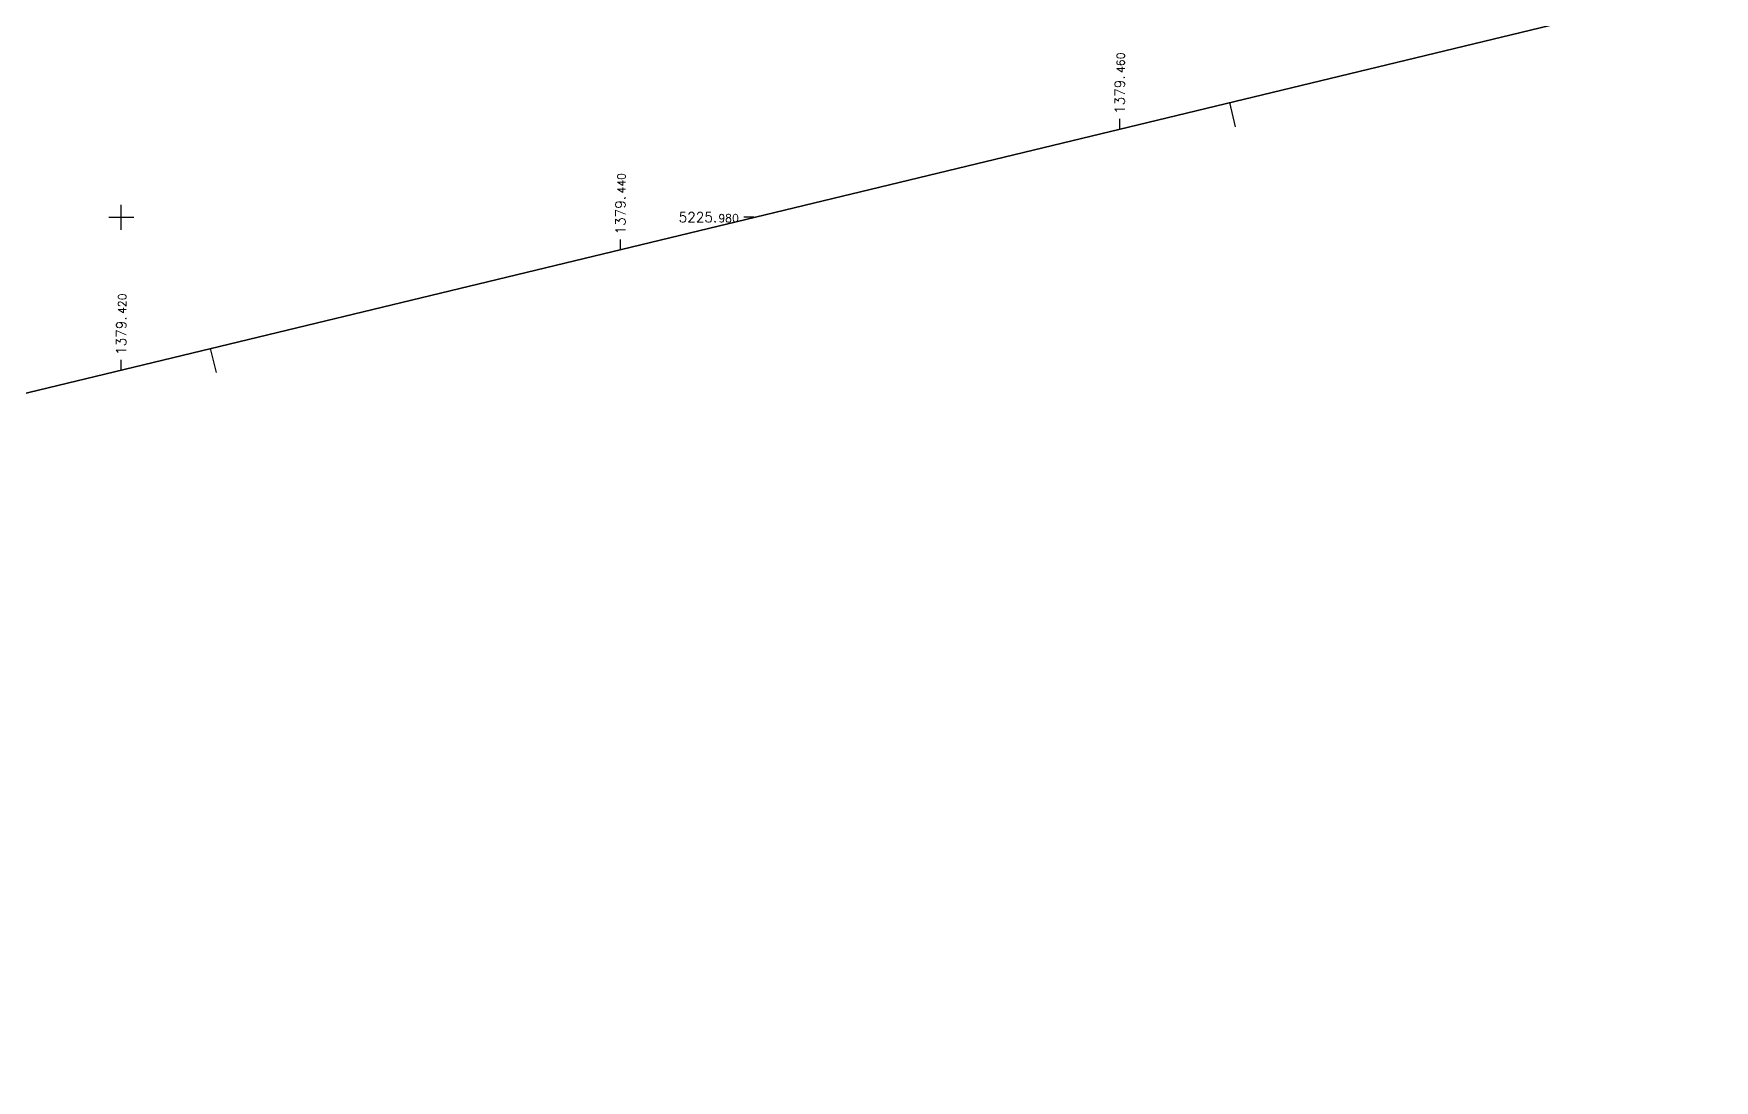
# Model space of a CAD drawing. Header units: metres. Extents: x 1379206 to 1379549, y 5225925 to 5226061.
# Drawn here: x 1379416.5 to 1379483.8, y 5225945.4 to 5225987.4 of the extents above; entities that cross this region are included whole.
import ezdxf
from ezdxf.enums import TextEntityAlignment as Align

# ---------------------------------------------------------------- set-up
doc = ezdxf.new("R2010")
doc.units = ezdxf.units.M
doc.header["$LTSCALE"] = 2
doc.layers.add('CARTOUCHE', color=7, linetype='Continuous')
doc.layers.add('Etat des Lieux', color=7, linetype='Continuous')
doc.styles.get("Standard").update_dxf_attribs({"font": 'romans.shx'})

msp = doc.modelspace()

# ---------------------------------------------------------------- linework, layer by layer
at = {"layer": 'CARTOUCHE', "flags": 128}
msp.add_lwpolyline([(1379288.591, 5226001.221), (1379531.615, 5226059.866), (1379545.08, 5226004.068), (1379302.055, 5225945.423)], close=True, dxfattribs=at)
for points in [[(1379464.396, 5225984.598), (1379464.63, 5225983.625)], [(1379423.568, 5225974.745), (1379423.802, 5225973.773)]]:
    msp.add_lwpolyline(points, dxfattribs=at)
at = {"layer": 'Etat des Lieux'}
for p, q in [((1379460, 5225983.537), (1379460, 5225983.937)), ((1379419.5, 5225980), (1379420.5, 5225980)), ((1379420, 5225979.5), (1379420, 5225980.5)), ((1379445.343, 5225980), (1379444.943, 5225980)), ((1379440, 5225978.711), (1379440, 5225979.111)), ((1379420, 5225973.884), (1379420, 5225974.284))]:
    msp.add_line(p, q, dxfattribs=at)
at = {"layer": 'Etat des Lieux', "flags": 128}
msp.add_lwpolyline([(1379302.055, 5225945.423), (1379545.08, 5226004.068), (1379531.615, 5226059.866), (1379288.591, 5226001.221)], close=True, dxfattribs=at)

# ---------------------------------------------------------------- texts
at = {"layer": 'Etat des Lieux'}
for s, height, p in [('460', 0.32, (1379460.2, 5225985.775)), ('1379.', 0.4, (1379460.2, 5225984.137)), ('440', 0.32, (1379440.2, 5225980.949)), ('1379.', 0.4, (1379440.2, 5225979.311)), ('420', 0.32, (1379420.2, 5225976.122)), ('1379.', 0.4, (1379420.2, 5225974.484))]:
    msp.add_text(s, height=height, rotation=90, dxfattribs=at).set_placement(p)
for s, height, p in [('5225.', 0.4, (1379443.875, 5225979.8)), ('980', 0.32, (1379444.743, 5225979.8))]:
    msp.add_text(s, height=height, dxfattribs=at).set_placement(p, align=Align.RIGHT)

doc.saveas('drawing.dxf')
